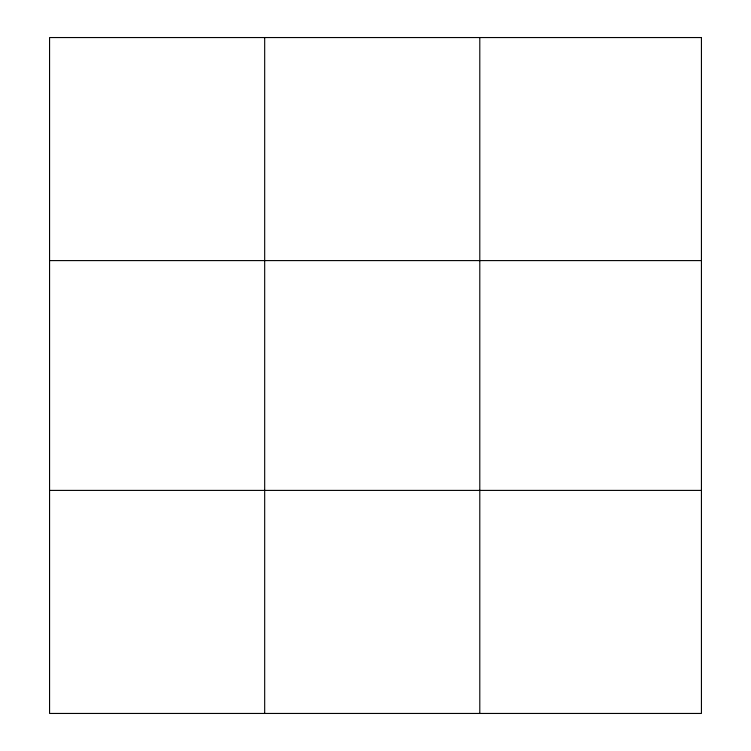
<?xml version="1.0" encoding="UTF-8"?>
<svg xmlns="http://www.w3.org/2000/svg" width="751" height="751" viewBox="0 0 751 751"><rect width="100%" height="100%" fill="white"/><g stroke="black" fill="none" stroke-linecap="round" stroke-linejoin="round"><path stroke-width="1.13" d="M264.681 37.55L264.681 713.45M479.795 37.55L479.795 713.45M49.566 260.597L701.434 260.597M49.566 490.403L701.434 490.403M701.434 37.55L701.434 713.45L49.566 713.45L49.566 37.55L701.434 37.55"/></g></svg>
